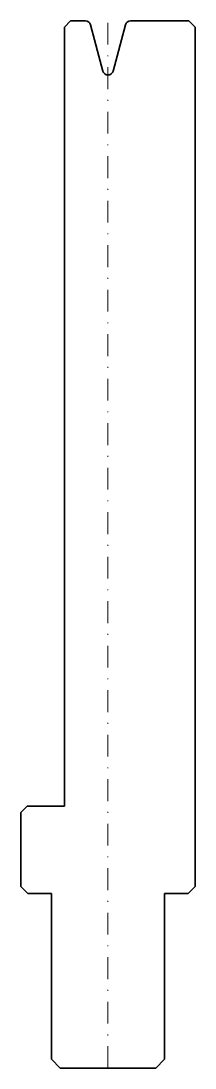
# Model space of a CAD drawing. Header units: millimetres. Extents: x -10 to 10, y -120 to 0.
import ezdxf

# ---------------------------------------------------------------- set-up
doc = ezdxf.new("R2010")
doc.units = ezdxf.units.MM
doc.header["$LTSCALE"] = 5
doc.linetypes.add('AUSGEZOGEN', pattern=[0])
doc.linetypes.add('DASHDOT', pattern=[1, 0.5, -0.25, 0, -0.25])
doc.layers.add('2', color=7, linetype='Continuous')

msp = doc.modelspace()

# ---------------------------------------------------------------- linework, layer by layer
at = {"layer": '2', "color": 7, "linetype": 'AUSGEZOGEN', "lineweight": 35}
for p, q in [((-5, -0.7), (-4.3, 0)), ((-4.3, 0), (-2.58, 0)), ((2.58, 0), (9.3, 0)), ((9.3, 0), (10, -0.7)), ((-5, -90), (-5, -0.7)), ((-2, -0.44), (-0.58, -5.75)), ((0.58, -5.75), (2, -0.44)), ((10, -0.7), (10, -99.2)), ((-10, -90.7), (-9.3, -90)), ((-10, -99.2), (-10, -90.7)), ((-9.3, -90), (-5, -90)), ((-9.2, -100), (-10, -99.2)), ((10, -99.2), (9.2, -100)), ((-6.5, -100), (-9.2, -100)), ((-6.5, -119), (-6.5, -100)), ((9.2, -100), (6.5, -100)), ((6.5, -100), (6.5, -119)), ((-5.5, -120), (-6.5, -119)), ((5.5, -120), (-5.5, -120)), ((6.5, -119), (5.5, -120))]:
    msp.add_line(p, q, dxfattribs=at)
at = {"layer": '2', "color": 7, "linetype": 'DASHDOT', "lineweight": 18}
msp.add_line((0, -120), (0, 0), dxfattribs=at)
at = {"layer": '2', "color": 7, "linetype": 'AUSGEZOGEN', "lineweight": 35}
for centre, start, end in [((-2.58, -0.6), 15, 90), ((2.58, -0.6), 90, 165), ((0, -5.59), 195, 345)]:
    msp.add_arc(centre, 0.6, start, end, dxfattribs=at)

doc.saveas('drawing.dxf')
